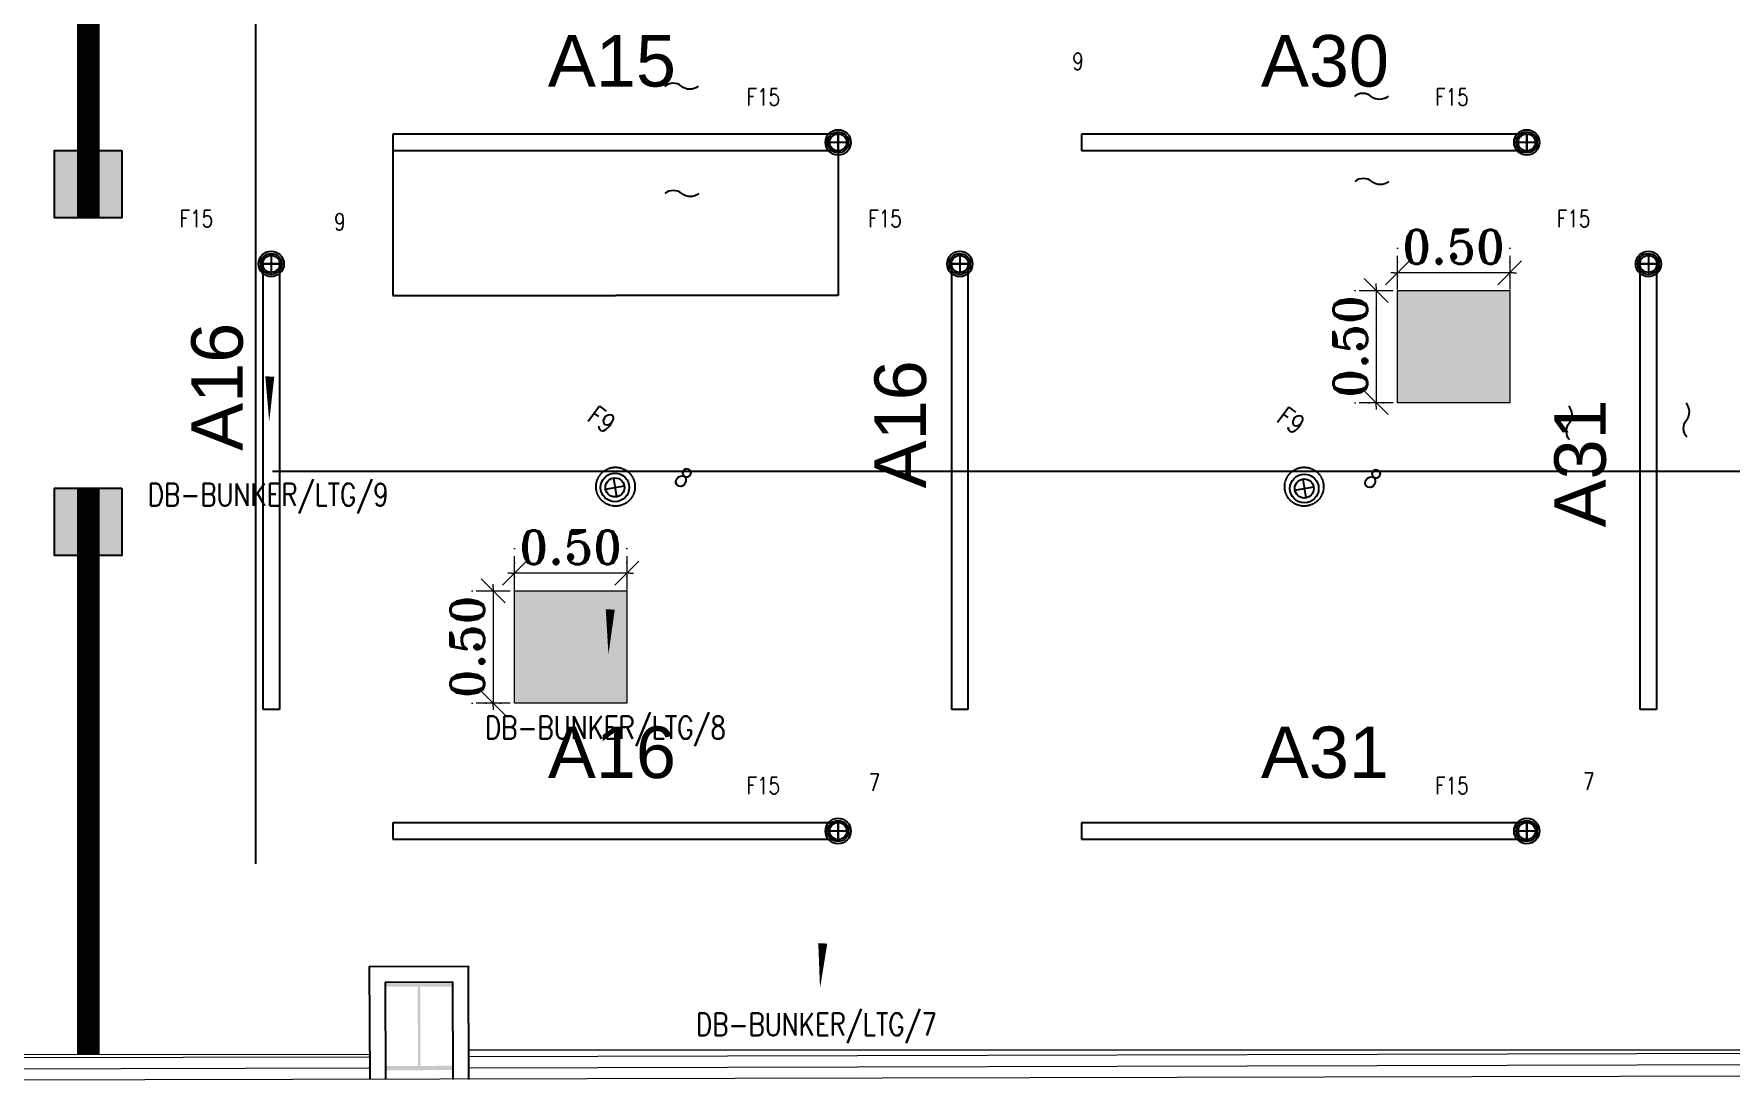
# Model space of a CAD drawing. Header units: inches. Extents: x 102655 to 148943, y 72248 to 114419.
# Drawn here: x 115789 to 123323, y 77044 to 81695 of the extents above; entities that cross this region are included whole.
import ezdxf
from ezdxf.enums import TextEntityAlignment as Align

# ---------------------------------------------------------------- set-up
doc = ezdxf.new("R2010")
doc.units = ezdxf.units.IN
doc.linetypes.add('CENTER INDS', pattern=[13.335, 8.89, -1.11125, 2.2225, -1.11125])
doc.linetypes.add('DOT2', pattern=[0.125, 0, -0.125])
doc.layers.get('Defpoints').update_dxf_attribs({"color": 8})
for name, color, linetype, lineweight in [('ceiling dim', 8, 'Continuous', 5), ('CURTAIN WALL', 8, 'Continuous', 20), ('Part', 8, 'Continuous', 0), ('S-SOLID', 8, 'Continuous', 0)]:
    doc.layers.add(name, color=color, linetype=linetype, lineweight=lineweight)
for name, color, linetype in [('E-LEADER', 30, 'Continuous'), ('E-LTG', 92, 'Continuous'), ('E-TAG', 30, 'Continuous'), ('E_TAG', 30, 'Continuous'), ('WALL-GNRL', 8, 'Continuous')]:
    doc.layers.add(name, color=color, linetype=linetype)
doc.layers.add('ELECTRICAL LIGHTING CEILING', color=6, linetype='CENTER INDS', true_color=0xff00ff)
doc.styles.add('Pyzd-Romans', font='romans.shx', dxfattribs={"width": 0.8})
doc.styles.add('ROMANT', font='romant')
doc.styles.get("Standard").update_dxf_attribs({"font": 'arial.ttf'})
doc.dimstyles.new('50', dxfattribs={"dimtxt": 0.15, "dimasz": 0.015, "dimexe": 0.18, "dimexo": 0.0625, "dimgap": 0.04, "dimtad": 1, "dimzin": 0, "dimdsep": 46, "dimtxsty": 'ROMANT', "dimblk": 'SAM2', "dimcen": 0.09, "dimclre": 181, "dimclrt": 3, "dimazin": 0, "dimtfac": 0.782609, "dimtix": 1, "dimtmove": 2, "dimatfit": 3, "dimldrblk": 'SAM2', "dimfxl": 0.18, "dimtolj": 1, "dimtzin": 0, "dimarcsym": 0})
doc.dimstyles.get("Standard").update_dxf_attribs({"dimtxt": 0.18, "dimasz": 0.18, "dimexe": 0.18, "dimexo": 0.0625, "dimgap": 0.09, "dimtad": 0, "dimtih": 1, "dimtoh": 1, "dimdec": 4, "dimzin": 0, "dimdsep": 46, "dimtxsty": 'Standard', "dimcen": 0.09, "dimadec": 0, "dimazin": 0, "dimtfac": 1, "dimtdec": 4, "dimtofl": 0, "dimtmove": 0, "dimatfit": 3, "dimfxl": 1, "dimtolj": 1, "dimtzin": 0, "dimarcsym": 0})

# ---------------------------------------------------------------- blocks, each defined once
blk = doc.blocks.new('*A116')
at = {"layer": 'Part'}
blk.add_hatch(color=256, dxfattribs=at).paths.add_polyline_path([(35413.4, 13054.9), (35413.4, 13073.9), (35713.4, 13073.9), (35713.4, 13054.9), (35568.9, 13054.9), (35568.9, 12702.9), (35713.4, 12702.9), (35713.4, 12683.9), (35413.4, 12683.9), (35413.4, 12702.9), (35557.9, 12702.9), (35557.9, 13054.9)], flags=17)
blk = doc.blocks.new('A$C583A52DB')
at = {"layer": 'WALL-GNRL', "ltscale": 0.5}
h = blk.add_hatch(color=3, dxfattribs=at)
h.dxf.hatch_style = 1
h.paths.add_polyline_path([(0.3, 0.3), (0, 0.3), (0, 0), (0.3, 0)])
at = {"layer": 'WALL-GNRL', "color": 3, "ltscale": 0.5}
blk.add_lwpolyline([(0.3, 0.3), (0.3, 0), (0, 0), (0, 0.3)], close=True, dxfattribs=at)
blk = doc.blocks.new('SAM2')
for p, q in [((3.54, 3.54), (-3.54, -3.54)), ((-1, 0), (0, 0)), ((0, -5), (0, 5))]:
    blk.add_line(p, q)
blk = doc.blocks.new('*D187')
at = {"layer": 'ceiling dim', "color": 181, "linetype": 'DOT2', "lineweight": -2, "ltscale": 0.5, "transparency": 16777216}
for p, q in [((478770.9747, 1037607.3379), (478770.9747, 1037607.5338)), ((478771.4735, 1037607.3379), (478771.4735, 1037607.5338))]:
    blk.add_line(p, q, dxfattribs=at)
at = {"layer": 'ceiling dim', "color": 0, "lineweight": -2, "ltscale": 0.5, "transparency": 16777216}
for p, q in [((478770.9597, 1037607.3538), (478770.9447, 1037607.3538)), ((478771.4735, 1037607.3538), (478770.9747, 1037607.3538)), ((478771.4885, 1037607.3538), (478771.5035, 1037607.3538))]:
    blk.add_line(p, q, dxfattribs=at)
at = {"layer": 'Defpoints', "color": 0, "ltscale": 0.5, "transparency": 16777216}
for p in [(478770.9747, 1037607.3538), (478770.9747, 1037607.2754), (478771.4735, 1037607.2754)]:
    blk.add_point(p, dxfattribs=at)
at = {"layer": 'ceiling dim', "color": 0, "lineweight": -2, "ltscale": 0.5, "transparency": 16777216, "xscale": 0.015, "yscale": 0.015, "zscale": 0.015}
blk.add_blockref('SAM2', (478770.9747, 1037607.3538), dxfattribs=at)
at = {"layer": 'ceiling dim', "color": 0, "lineweight": -2, "ltscale": 0.5, "transparency": 16777216, "xscale": 0.015, "yscale": 0.015, "zscale": 0.015, "rotation": 180}
blk.add_blockref('SAM2', (478771.4735, 1037607.3538), dxfattribs=at)
at = {"layer": 'ceiling dim', "color": 3, "ltscale": 0.5, "transparency": 16777216, "insert": (478771.2241, 1037607.4688), "char_height": 0.15, "attachment_point": 5, "style": 'ROMANT'}
blk.add_mtext('\\A1;0.50', dxfattribs=at)
blk = doc.blocks.new('*D188')
at = {"layer": 'ceiling dim', "color": 181, "linetype": 'DOT2', "lineweight": -2, "ltscale": 0.5, "transparency": 16777216}
for p, q in [((478770.9122, 1037607.2754), (478770.7004, 1037607.2754)), ((478770.9122, 1037606.7767), (478770.7004, 1037606.7767))]:
    blk.add_line(p, q, dxfattribs=at)
at = {"layer": 'ceiling dim', "color": 0, "lineweight": -2, "ltscale": 0.5, "transparency": 16777216}
for p, q in [((478770.8804, 1037607.2904), (478770.8804, 1037607.3054)), ((478770.8804, 1037607.2754), (478770.8804, 1037606.7767)), ((478770.8804, 1037606.7617), (478770.8804, 1037606.7467))]:
    blk.add_line(p, q, dxfattribs=at)
at = {"layer": 'Defpoints', "color": 0, "ltscale": 0.5, "transparency": 16777216}
for p in [(478770.9747, 1037607.2754), (478770.8804, 1037606.7767), (478770.9747, 1037606.7767)]:
    blk.add_point(p, dxfattribs=at)
at = {"layer": 'ceiling dim', "color": 0, "lineweight": -2, "ltscale": 0.5, "transparency": 16777216, "xscale": 0.015, "yscale": 0.015, "zscale": 0.015}
for p, rotation in [((478770.8804, 1037607.2754), 270), ((478770.8804, 1037606.7767), 90)]:
    blk.add_blockref('SAM2', p, dxfattribs=dict(at, rotation=rotation))
at = {"layer": 'ceiling dim', "color": 3, "ltscale": 0.5, "transparency": 16777216, "insert": (478770.7654, 1037607.026), "char_height": 0.15, "attachment_point": 5, "rotation": 90, "style": 'ROMANT'}
blk.add_mtext('\\A1;0.50', dxfattribs=at)
blk = doc.blocks.new('*D197')
at = {"layer": 'ceiling dim', "color": 181, "linetype": 'DOT2', "lineweight": -2, "ltscale": 0.5, "transparency": 16777216}
for p, q in [((478774.897, 1037608.6723), (478774.897, 1037608.8682)), ((478775.3957, 1037608.6723), (478775.3957, 1037608.8682))]:
    blk.add_line(p, q, dxfattribs=at)
at = {"layer": 'ceiling dim', "color": 0, "lineweight": -2, "ltscale": 0.5, "transparency": 16777216}
for p, q in [((478774.882, 1037608.6882), (478774.867, 1037608.6882)), ((478775.3957, 1037608.6882), (478774.897, 1037608.6882)), ((478775.4107, 1037608.6882), (478775.4257, 1037608.6882))]:
    blk.add_line(p, q, dxfattribs=at)
at = {"layer": 'Defpoints', "color": 0, "ltscale": 0.5, "transparency": 16777216}
for p in [(478774.897, 1037608.6882), (478774.897, 1037608.6098), (478775.3957, 1037608.6098)]:
    blk.add_point(p, dxfattribs=at)
at = {"layer": 'ceiling dim', "color": 0, "lineweight": -2, "ltscale": 0.5, "transparency": 16777216, "xscale": 0.015, "yscale": 0.015, "zscale": 0.015}
blk.add_blockref('SAM2', (478774.897, 1037608.6882), dxfattribs=at)
at = {"layer": 'ceiling dim', "color": 0, "lineweight": -2, "ltscale": 0.5, "transparency": 16777216, "xscale": 0.015, "yscale": 0.015, "zscale": 0.015, "rotation": 180}
blk.add_blockref('SAM2', (478775.3957, 1037608.6882), dxfattribs=at)
at = {"layer": 'ceiling dim', "color": 3, "ltscale": 0.5, "transparency": 16777216, "insert": (478775.1463, 1037608.8032), "char_height": 0.15, "attachment_point": 5, "style": 'ROMANT'}
blk.add_mtext('\\A1;0.50', dxfattribs=at)
blk = doc.blocks.new('*D198')
at = {"layer": 'ceiling dim', "color": 181, "linetype": 'DOT2', "lineweight": -2, "ltscale": 0.5, "transparency": 16777216}
for p, q in [((478774.8345, 1037608.6098), (478774.6226, 1037608.6098)), ((478774.8345, 1037608.1111), (478774.6226, 1037608.1111))]:
    blk.add_line(p, q, dxfattribs=at)
at = {"layer": 'ceiling dim', "color": 0, "lineweight": -2, "ltscale": 0.5, "transparency": 16777216}
for p, q in [((478774.8026, 1037608.6248), (478774.8026, 1037608.6398)), ((478774.8026, 1037608.6098), (478774.8026, 1037608.1111)), ((478774.8026, 1037608.0961), (478774.8026, 1037608.0811))]:
    blk.add_line(p, q, dxfattribs=at)
at = {"layer": 'Defpoints', "color": 0, "ltscale": 0.5, "transparency": 16777216}
for p in [(478774.897, 1037608.6098), (478774.8026, 1037608.1111), (478774.897, 1037608.1111)]:
    blk.add_point(p, dxfattribs=at)
at = {"layer": 'ceiling dim', "color": 0, "lineweight": -2, "ltscale": 0.5, "transparency": 16777216, "xscale": 0.015, "yscale": 0.015, "zscale": 0.015}
for p, rotation in [((478774.8026, 1037608.6098), 270), ((478774.8026, 1037608.1111), 90)]:
    blk.add_blockref('SAM2', p, dxfattribs=dict(at, rotation=rotation))
at = {"layer": 'ceiling dim', "color": 3, "ltscale": 0.5, "transparency": 16777216, "insert": (478774.6876, 1037608.3605), "char_height": 0.15, "attachment_point": 5, "rotation": 90, "style": 'ROMANT'}
blk.add_mtext('\\A1;0.50', dxfattribs=at)
blk = doc.blocks.new('E-L-FSPOT2')
at = {"color": 254, "lineweight": 0}
for points in [[(0, -75), (0, -75), (0, -75), (0, -75), (0, -75), (0, -75), (0, -75), (0, -75), (0, -75), (0, -75), (0, -75), (0, -75)], [(0, -75), (0, -75)], [(0, -75), (0, -75)], [(0, -75), (0, -75)], [(0, -75), (0, -75)], [(0, -75), (0, -75)], [(0, -75), (0, -75)], [(0, -75), (0, -75)], [(0, -75), (0, -75)], [(0, -75), (0, -75)], [(0, -75), (0, -75)], [(0, -75), (0, -75)], [(0, -75), (0, -75)], [(0, -75), (0, -75), (0, -75)], [(0, -75), (0, -75)], [(0, -75), (0, -75)], [(0, -75), (0, -75)], [(0, -75), (0, -75), (0, -75), (0, -75), (0, -75), (0, -75), (0, -75), (0, -75), (0, -75), (0, -75)], [(0, -75), (0, -75)]]:
    blk.add_lwpolyline(points, dxfattribs=at)
blk.add_circle((0, 0), 75)
at = {"layer": 'E-TAG'}
for points in [[(-35.4, -35.4), (35.4, 35.4)], [(-35.4, 35.4), (35.4, -35.4)]]:
    blk.add_lwpolyline(points, dxfattribs=at)
blk.add_circle((0, 0), 50, dxfattribs=at)
at = {"layer": 'E-TAG', "style": 'Pyzd-Romans', "width": 0.8, "flags": 1}
for tag, p in [('BPANEL', (262.5, 925)), ('SWITCH', (-262.5, 700)), ('LOADVA', (262.5, 700)), ('BTYPE', (-262.5, 475)), ('PANEL', (262.5, 475)), ('HEIGHT', (-246.5, -477.6)), ('DSCR', (-246.5, -702.6)), ('ROOM', (278.5, -702.6))]:
    blk.add_attdef(tag, text='', height=100, dxfattribs=at).set_placement(p, align=Align.MIDDLE_CENTER)
at = {"layer": 'E-TAG', "style": 'Pyzd-Romans', "width": 0.8}
for tag, p in [('TYPE', (-262.5, 250)), ('NO.', (262.5, 250)), ('W.P', (-246.5, -252.6)), ('A,B,C', (278.5, -252.6)), ('CBT', (278.5, -477.6))]:
    blk.add_attdef(tag, text='', height=100, dxfattribs=at).set_placement(p, align=Align.MIDDLE_CENTER)
blk = doc.blocks.new('f15')
at = {"layer": 'E-LEADER'}
for points in [[(19, 0), (-19, 0)], [(0, 19), (0, -19)]]:
    blk.add_lwpolyline(points, dxfattribs=at)
blk.add_circle((0, 0), 23.3, dxfattribs=at)
at = {"layer": 'E-LTG'}
for radius in [28.2, 19]:
    blk.add_circle((0, 0), radius, dxfattribs=at)
at = {"layer": 'E_TAG', "style": 'Pyzd-Romans', "width": 0.8, "flags": 1}
for tag, p in [('BPANEL', (262.5, 1125)), ('SWITCH', (-262.5, 900)), ('LOADVA', (262.5, 900)), ('BTYPE', (-262.5, 675)), ('PANEL', (262.5, 675)), ('HEIGHT', (-262.5, -675)), ('DSCR', (-262.5, -900)), ('ROOM', (262.5, -900))]:
    blk.add_attdef(tag, text='', height=100, dxfattribs=at).set_placement(p, align=Align.MIDDLE_CENTER)
at = {"layer": 'E_TAG', "style": 'Pyzd-Romans', "width": 0.8}
for tag, p in [('TYPE', (-262.5, 450)), ('NO.', (262.5, 450)), ('W.P', (-262.5, -450)), ('A,B,C', (262.5, -450)), ('CBT', (262.5, -675))]:
    blk.add_attdef(tag, text='', height=100, dxfattribs=at).set_placement(p, align=Align.MIDDLE_CENTER)
blk = doc.blocks.new('E-Ct-No')
at = {"color": 5}
blk.add_lwpolyline([(700, 0, 0, 40, 0), (500, 0, 0, 0, -0.000017), (0, 0, 0, 0, -0.352972)], format="xyseb", dxfattribs=at)
at = {"layer": 'E-TAG', "style": 'Pyzd-Romans', "width": 0.8}
blk.add_attdef('PNL\\NO', text='', height=100, dxfattribs=at).set_placement((1025, 0), align=Align.MIDDLE_CENTER)
blk = doc.blocks.new('*U17')
at = {"color": 0}
for points in [[(0, 75, -0.36397), (0, 0), (0, 0), (0, 0), (0, 0, 0.36397), (0, -75)], [(520.7, 75, -0.36397), (520.7, 0), (520.7, 0), (520.7, 0), (520.7, 0, 0.36397), (520.7, -75)]]:
    blk.add_lwpolyline(points, format="xyb", dxfattribs=at)
blk = doc.blocks.new('*U18')
at = {"color": 0}
for points in [[(0, 75, -0.36397), (0, 0), (0, 0), (0, 0), (0, 0, 0.36397), (0, -75)], [(378.1, 75, -0.36397), (378.1, 0), (378.1, 0), (378.1, 0), (378.1, 0, 0.36397), (378.1, -75)]]:
    blk.add_lwpolyline(points, format="xyb", dxfattribs=at)
blk = doc.blocks.new('*U19')
at = {"color": 0}
for points in [[(0, 75, -0.36397), (0, 0), (0, 0), (0, 0), (0, 0, 0.36397), (0, -75)], [(476.6, 75, -0.36397), (476.6, 0), (476.6, 0), (476.6, 0), (476.6, 0, 0.36397), (476.6, -75)]]:
    blk.add_lwpolyline(points, format="xyb", dxfattribs=at)
blk = doc.blocks.new('*D223')
at = {"color": 0, "lineweight": -2, "transparency": 16777216}
for p, q in [((117383.3, 81249.3), (117383.3, 80533.3)), ((119361.1, 81249.3), (119361.1, 80533.3)), ((117383.5, 80533.4), (118371.5, 80533.4)), ((119360.9, 80533.4), (118372.9, 80533.4))]:
    blk.add_line(p, q, dxfattribs=at)
at = {"color": 0, "transparency": 16777216}
for points in [[(117383.5, 80533.5), (117383.5, 80533.4), (117383.3, 80533.4)], [(119360.9, 80533.5), (119360.9, 80533.4), (119361.1, 80533.4)]]:
    blk.add_solid(points, dxfattribs=at)
at = {"layer": 'Defpoints', "color": 0, "transparency": 16777216}
for p in [(117383.3, 81249.3), (119361.1, 81249.3), (117383.3, 80533.4)]:
    blk.add_point(p, dxfattribs=at)
at = {"color": 0, "transparency": 16777216, "insert": (118372.2, 80533.4), "char_height": 0.18, "attachment_point": 5}
blk.add_mtext('\\A1;1977.7347', dxfattribs=at)
blk = doc.blocks.new('f')
at = {"layer": 'S-SOLID', "ltscale": 0.5, "true_color": 0xed1f24, "transparency": 33554559}
h = blk.add_hatch(color=240, dxfattribs=at)
h.dxf.hatch_style = 1
h.paths.add_polyline_path([(478774.897, 1037608.6098), (478775.3957, 1037608.6098), (478775.3957, 1037608.1111), (478774.897, 1037608.1111)])
h = blk.add_hatch(color=240, dxfattribs=at)
h.dxf.hatch_style = 1
h.paths.add_polyline_path([(478770.9747, 1037607.2754), (478771.4735, 1037607.2754), (478771.4735, 1037606.7767), (478770.9747, 1037606.7767)])
at = {"layer": 'ceiling dim', "color": 8, "ltscale": 0.5, "const_width": 0.1}
for points in [[(478769.0821, 1037608.9319), (478769.0821, 1037611.5052), (478763.1019, 1037611.5052), (478763.1112, 1037609.012)], [(478769.0821, 1037607.7319), (478769.082, 1037605.2167)]]:
    blk.add_lwpolyline(points, dxfattribs=at)
at = {"layer": 'ceiling dim', "color": 242, "ltscale": 0.5, "true_color": 0xcd2027}
for points in [[(478774.897, 1037608.6098), (478775.3957, 1037608.6098), (478775.3957, 1037608.1111), (478774.897, 1037608.1111)], [(478770.9747, 1037607.2754), (478771.4735, 1037607.2754), (478771.4735, 1037606.7767), (478770.9747, 1037606.7767)]]:
    blk.add_lwpolyline(points, close=True, dxfattribs=at)
at = {"layer": 'CURTAIN WALL', "color": 8, "linetype": 'Continuous', "lineweight": 20, "extrusion": (2.32265e-18, -9.70452e-08, 1)}
for p, q in [((478770.3283, 1037605.2044), (478767.0005, 1037605.1976)), ((478767.0105, 1037605.2177), (478770.3284, 1037605.2161)), ((478777.9319, 1037605.2235), (478770.7683, 1037605.2055)), ((478770.7685, 1037605.2359), (478777.9321, 1037605.2358)), ((478770.3281, 1037605.1544), (478767.0005, 1037605.1476)), ((478777.932, 1037605.1735), (478770.7681, 1037605.1555)), ((478777.9322, 1037605.1235), (478767.0355, 1037605.0977))]:
    blk.add_line(p, q, dxfattribs=at)
at = {"layer": 'WALL-GNRL', "color": 8}
for points in [[(478770.7722, 1037605.1044, 0), (478770.77, 1037605.6071, 0), (478770.33, 1037605.6052, 0), (478770.3322, 1037605.1055, 0)], [(478770.7022, 1037605.1046, 0), (478770.7003, 1037605.5368, 0), (478770.4003, 1037605.5355, 0), (478770.4022, 1037605.1053, 0)]]:
    blk.add_polyline3d(points, dxfattribs=at)
at = {"color": 8, "lineweight": 0, "extrusion": (-1.46978e-07, -1.66425e-07, 1), "xscale": 0.001000000000009727, "yscale": 0.001000000000009727, "zscale": 0.001000000000009727, "rotation": 0.2454121065293352}
blk.add_blockref('*A116', (478735.0432, 1037592.31, -0.243), dxfattribs=at)
at = {"layer": 'ceiling dim', "color": 8, "ltscale": 0.5}
for p in [(478768.9313, 1037608.9319), (478768.9313, 1037607.4318)]:
    blk.add_blockref('A$C583A52DB', p, dxfattribs=at)
at = {"layer": 'ceiling dim', "color": 51, "ltscale": 0.5, "true_color": 0xf7f281}
for base, p1, p2, picture, middle in [((478774.897, 1037608.6882), (478775.3957, 1037608.6098), (478774.897, 1037608.6098), '*D197', (478775.1463, 1037608.8032)), ((478770.9747, 1037607.3538), (478771.4735, 1037607.2754), (478770.9747, 1037607.2754), '*D187', (478771.2241, 1037607.4688))]:
    dim = blk.add_linear_dim(base=base, p1=p1, p2=p2, dimstyle='50', dxfattribs=at)
    dim.commit()
    dim.dimension.update_dxf_attribs({"geometry": picture, "text_midpoint": middle})
for base, p1, p2, picture, middle in [((478774.8026, 1037608.1111), (478774.897, 1037608.6098), (478774.897, 1037608.1111), '*D198', (478774.6876, 1037608.3605)), ((478770.8804, 1037606.7767), (478770.9747, 1037607.2754), (478770.9747, 1037606.7767), '*D188', (478770.7654, 1037607.026))]:
    dim = blk.add_linear_dim(base=base, p1=p1, p2=p2, angle=90, dimstyle='50', dxfattribs=at)
    dim.commit()
    dim.dimension.update_dxf_attribs({"geometry": picture, "text_midpoint": middle})

msp = doc.modelspace()

# ---------------------------------------------------------------- linework, layer by layer
for p, q in [((116774.27706, 78009.1388), (116774.27706, 102529.80449)), ((116848.01632, 79753.59494), (129654.07223, 79753.59494))]:
    msp.add_line(p, q)
at = {"layer": 'ELECTRICAL LIGHTING CEILING', "color": 6}
for points in [[(117383.3254, 81177.35162), (119361.06006, 81177.34997), (119361.06012, 81249.34621), (117383.32546, 81249.34786)], [(120442.08148, 81177.34907), (122419.81614, 81177.34742), (122419.8162, 81249.34366), (120442.08154, 81249.34531)], [(116806.81614, 80673.3784), (116878.81239, 80673.37834), (116878.81074, 78694.56591), (116806.81449, 78694.56597)], [(119865.57222, 80673.37585), (119937.56847, 80673.37579), (119937.56682, 78694.56336), (119865.57057, 78694.56342)], [(122924.32831, 80673.3733), (122996.32455, 80673.37324), (122996.3229, 78694.5608), (122924.32666, 78694.56086)], [(117383.32284, 78118.59554), (119361.05751, 78118.59389), (119361.05757, 78190.59013), (117383.3229, 78190.59178)], [(120442.07893, 78118.59299), (122419.81359, 78118.59134), (122419.81365, 78190.58758), (120442.07899, 78190.58923)]]:
    msp.add_lwpolyline(points, close=True, dxfattribs=at)
at = {"layer": 'ELECTRICAL LIGHTING CEILING'}
for centre in [(118372.19148, 79683.97088), (121430.94756, 79683.96833)]:
    msp.add_circle(centre, 86.39549, dxfattribs=at)

# ---------------------------------------------------------------- block references
ref = msp.add_blockref('f15', (119361.06009, 81213.34809), dxfattribs=dict(xscale=2, yscale=2, zscale=2))
ref.add_attrib('TYPE', 'F15', dxfattribs={"layer": 'E_TAG', "height": 75, "style": 'Pyzd-Romans', "width": 0.8}).set_placement((119028.77327, 81414.77866), align=Align.MIDDLE_CENTER)
ref.add_attrib('NO.', '9', dxfattribs={"layer": 'E_TAG', "height": 75, "style": 'Pyzd-Romans', "width": 0.8}).set_placement((119886.06009, 82113.34809), align=Align.MIDDLE_CENTER)
ref = msp.add_blockref('f15', (122419.81617, 81213.34554), dxfattribs=dict(xscale=2, yscale=2, zscale=2))
ref.add_attrib('TYPE', 'F15', dxfattribs={"layer": 'E_TAG', "height": 75, "style": 'Pyzd-Romans', "width": 0.8}).set_placement((122087.52935, 81414.77611), align=Align.MIDDLE_CENTER)
ref.add_attrib('NO.', '9', dxfattribs={"layer": 'E_TAG', "height": 75, "style": 'Pyzd-Romans', "width": 0.8}).set_placement((122944.81618, 82113.34554), align=Align.MIDDLE_CENTER)
ref = msp.add_blockref('f15', (119901.57035, 80673.37582), dxfattribs=dict(xscale=2, yscale=2, zscale=2))
ref.add_attrib('TYPE', 'F15', dxfattribs={"layer": 'E_TAG', "height": 75, "style": 'Pyzd-Romans', "width": 0.8}).set_placement((119569.28353, 80874.80638), align=Align.MIDDLE_CENTER)
ref.add_attrib('NO.', '9', dxfattribs={"layer": 'E_TAG', "height": 75, "style": 'Pyzd-Romans', "width": 0.8}).set_placement((120426.57035, 81573.37582), align=Align.MIDDLE_CENTER)
ref = msp.add_blockref('f15', (122960.32643, 80673.37327), dxfattribs=dict(xscale=2, yscale=2, zscale=2))
ref.add_attrib('TYPE', 'F15', dxfattribs={"layer": 'E_TAG', "height": 75, "style": 'Pyzd-Romans', "width": 0.8}).set_placement((122628.03961, 80874.80383), align=Align.MIDDLE_CENTER)
ref.add_attrib('NO.', '9', dxfattribs={"layer": 'E_TAG', "height": 75, "style": 'Pyzd-Romans', "width": 0.8}).set_placement((123485.32644, 81573.37327), align=Align.MIDDLE_CENTER)
ref = msp.add_blockref('f15', (116842.81427, 80673.37837), dxfattribs=dict(xscale=2, yscale=2, zscale=2))
ref.add_attrib('TYPE', 'F15', dxfattribs={"layer": 'E_TAG', "height": 75, "style": 'Pyzd-Romans', "width": 0.8}).set_placement((116510.52744, 80874.80893), align=Align.MIDDLE_CENTER)
ref.add_attrib('NO.', '9', dxfattribs={"layer": 'E_TAG', "height": 75, "style": 'Pyzd-Romans', "width": 0.8}).set_placement((117147.50295, 80860.50721), align=Align.MIDDLE_CENTER)
ref = msp.add_blockref('f15', (119361.05754, 78154.59202), dxfattribs=dict(xscale=2, yscale=2, zscale=2))
ref.add_attrib('TYPE', 'F15', dxfattribs={"layer": 'E_TAG', "height": 75, "style": 'Pyzd-Romans', "width": 0.8}).set_placement((119028.77072, 78356.02259), align=Align.MIDDLE_CENTER)
ref.add_attrib('NO.', '7', dxfattribs={"layer": 'E_TAG', "height": 75, "style": 'Pyzd-Romans', "width": 0.8}).set_placement((119522.46189, 78370.51468), align=Align.MIDDLE_CENTER)
ref = msp.add_blockref('f15', (122419.81362, 78154.58946), dxfattribs=dict(xscale=2, yscale=2, zscale=2))
ref.add_attrib('TYPE', 'F15', dxfattribs={"layer": 'E_TAG', "height": 75, "style": 'Pyzd-Romans', "width": 0.8}).set_placement((122087.5268, 78356.02003), align=Align.MIDDLE_CENTER)
ref.add_attrib('NO.', '7', dxfattribs={"layer": 'E_TAG', "height": 75, "style": 'Pyzd-Romans', "width": 0.8}).set_placement((122695.96189, 78375.51468), align=Align.MIDDLE_CENTER)
at = {"layer": 'ceiling dim', "xscale": 1000, "yscale": 1000, "zscale": 1000}
msp.add_blockref('f', (-478653051.58299, -1037528053.90511), dxfattribs=at)
at = {"layer": 'E-LTG'}
for name, p, rotation in [('*U19', (118664.66825, 81462.52499), 270.2384632536254), ('*U18', (121729.29958, 81417.51221), 270.3365900514536), ('*U17', (123129.42698, 79979.59303), 181.4098037928458)]:
    msp.add_blockref(name, p, dxfattribs=dict(at, rotation=rotation))
ref = msp.add_blockref('E-Ct-No', (116842.81398, 80673.37837), dxfattribs=dict(at, rotation=269.262092707163))
ref.add_attrib('PNL\\NO', 'DB-BUNKER/LTG/9', dxfattribs={"layer": 'E-TAG', "height": 100, "style": 'Pyzd-Romans', "width": 0.8}).set_placement((116829.61346, 79648.46337), align=Align.MIDDLE_CENTER)
at = {"layer": 'E-LTG', "xscale": 0.8476918827478218, "yscale": 0.8476918827478218, "zscale": 0.8476918827478218, "rotation": 324.5660952900275}
for p in [(118369.61089, 79680.5965), (121431.7999, 79676.0416)]:
    msp.add_blockref('E-L-FSPOT2', p, dxfattribs=at).add_auto_attribs({'TYPE': 'F9', 'NO.': '8'})
at = {"layer": 'E-LTG'}
ref = msp.add_blockref('E-Ct-No', (118369.30486, 79638.21301), dxfattribs=dict(at, rotation=267.651404497717))
ref.add_attrib('PNL\\NO', 'DB-BUNKER/LTG/8', dxfattribs={"layer": 'E-TAG', "height": 100, "style": 'Pyzd-Romans', "width": 0.8}).set_placement((118327.30113, 78614.07401), align=Align.MIDDLE_CENTER)
ref = msp.add_blockref('E-Ct-No', (119323.07167, 78154.59202), dxfattribs=dict(at, rotation=266.5179913019043))
ref.add_attrib('PNL\\NO', 'DB-BUNKER/LTG/7', dxfattribs={"layer": 'E-TAG', "height": 100, "style": 'Pyzd-Romans', "width": 0.8}).set_placement((119264.86691, 77295.60034), align=Align.MIDDLE_CENTER)

# ---------------------------------------------------------------- texts
for s, p in [('A15', (118071.66664, 81461.26184)), ('A30', (121239.02539, 81461.26184)), ('A16', (118071.66664, 78389.77158)), ('A31', (121239.02539, 78389.77158))]:
    msp.add_text(s, height=228.893641).set_placement(p)
for s, p in [('A16', (116716.33655, 79843.20739)), ('A16', (119751.21236, 79676.57726)), ('A31', (122771.03796, 79503.14315))]:
    msp.add_text(s, height=228.893641, rotation=90).set_placement(p)

# ---------------------------------------------------------------- dimensions: what is measured, and where the dimension line sits
dim = msp.add_aligned_dim(p1=(119361.06012, 81249.34621), p2=(117383.32546, 81249.34786), distance=715.89865, dimstyle='Standard', override={"dimzin": 8})
dim.commit()
dim.dimension.update_dxf_attribs({"geometry": '*D223', "text_midpoint": (118372.19219, 80533.44839)})

doc.saveas('drawing.dxf')
